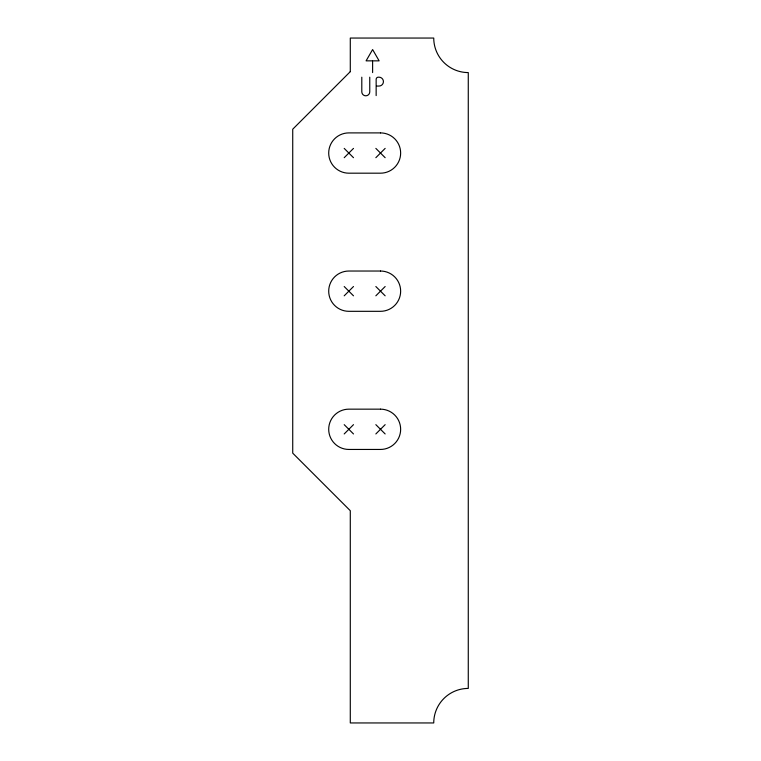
<?xml version="1.0" encoding="UTF-8"?>
<svg xmlns="http://www.w3.org/2000/svg" width="761" height="761" viewBox="0 0 761 761"><rect width="100%" height="100%" fill="white"/><g stroke="black" fill="none" stroke-linecap="round" stroke-linejoin="round"><path stroke-width="1.14" d="M344.2 157.689L353.494 148.395M375.848 157.689L385.152 148.395M344.2 295.82L353.494 286.526M375.848 295.82L385.152 286.526M344.2 433.951L353.494 424.657M375.848 433.951L385.152 424.657M372.148 60.851L366.089 60.851L372.614 49.56L379.13 60.851L372.614 60.851L372.614 72.58M376.619 86.06L378.988 86.06A4.442 4.442 0 0 0 383.43 81.627A4.442 4.442 0 0 0 378.988 77.184L378.312 77.184A2.159 2.159 0 0 0 376.153 79.344L376.153 95.601M375.848 148.395L385.152 157.689M344.2 148.395L353.494 157.689M375.848 286.526L385.152 295.82M344.2 286.526L353.494 295.82M375.848 424.657L385.152 433.951M344.2 424.657L353.494 433.951M369.76 77.184L369.76 91.824A3.986 3.986 0 0 1 365.775 95.8A3.986 3.986 0 0 1 361.798 91.824L361.798 77.184M350.288 71.648L292.728 129.208L292.728 453.147L350.288 510.698L350.288 722.95L433.741 722.95A34.53 34.53 0 0 1 468.272 688.42L468.272 72.58A34.53 34.53 0 0 1 433.741 38.05L350.288 38.05L350.288 71.648M380.5 132.899L348.842 132.899A20.147 20.147 0 0 0 328.704 153.047A20.147 20.147 0 0 0 348.842 173.185L380.5 173.185A20.147 20.147 0 0 0 400.647 153.047A20.147 20.147 0 0 0 380.5 132.899M380.5 271.03L348.842 271.03A20.147 20.147 0 0 0 328.704 291.178A20.147 20.147 0 0 0 348.842 311.316L380.5 311.316A20.147 20.147 0 0 0 400.647 291.178A20.147 20.147 0 0 0 380.5 271.03M380.5 409.161L348.842 409.161A20.147 20.147 0 0 0 328.704 429.309A20.147 20.147 0 0 0 348.842 449.447L380.5 449.447A20.147 20.147 0 0 0 400.647 429.309A20.147 20.147 0 0 0 380.5 409.161"/></g></svg>
